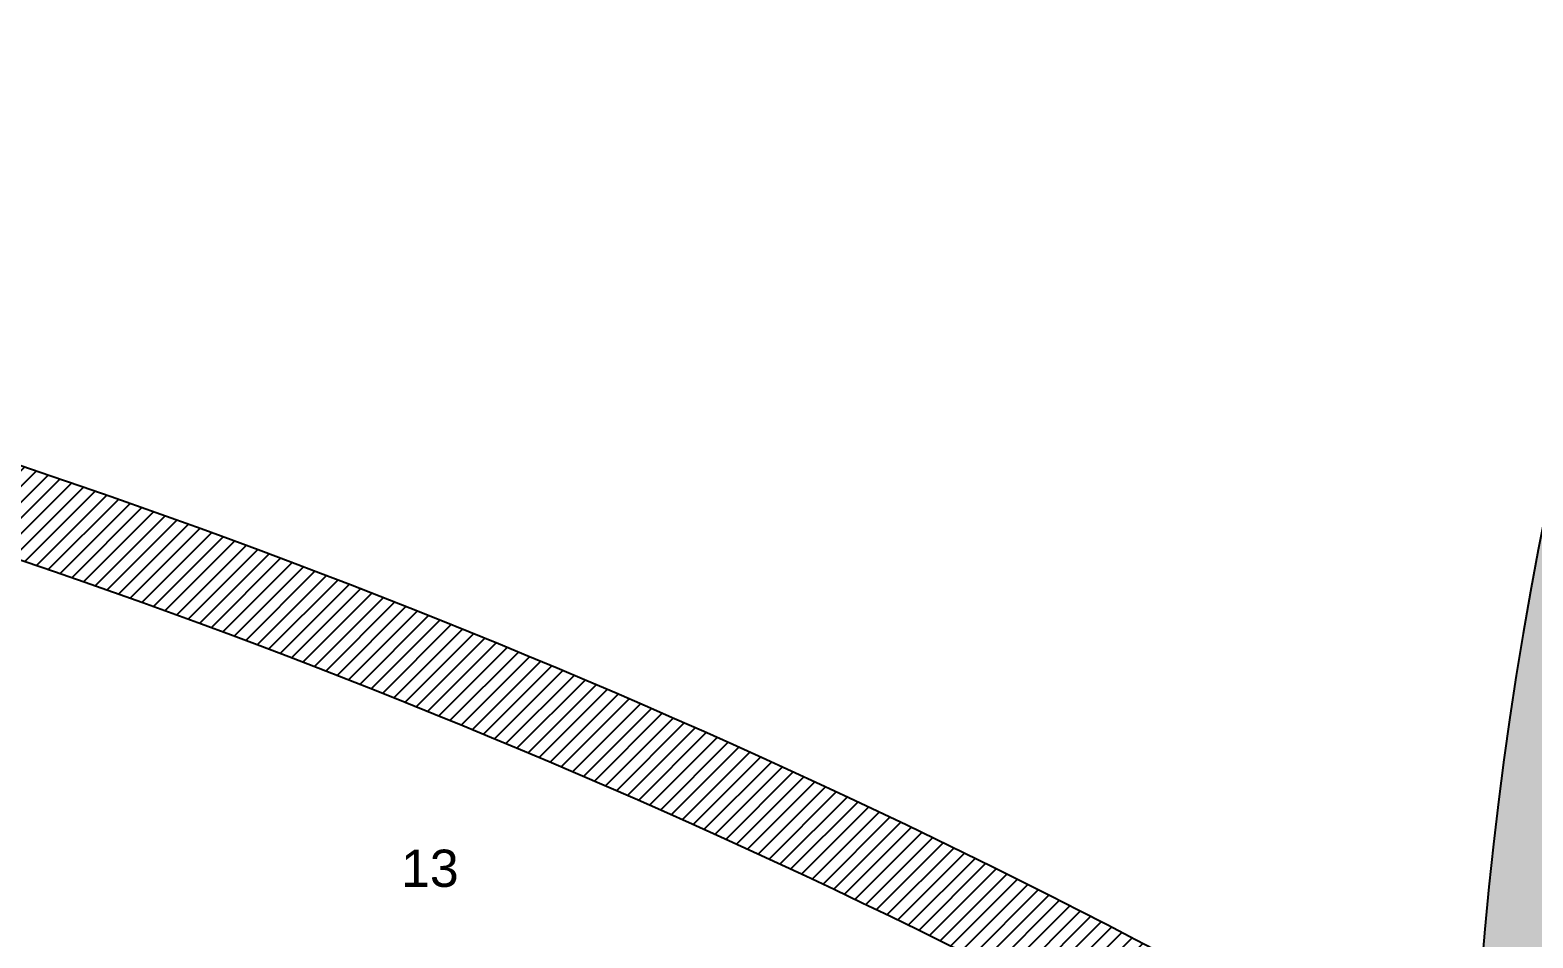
# Model space of a CAD drawing. Header units: millimetres. Extents: x 45 to 25350, y 77 to 5059.
# Drawn here: x 22516 to 23021, y 4331 to 4636 of the extents above; entities that cross this region are included whole.
import ezdxf
from ezdxf.enums import TextEntityAlignment as Align

# ---------------------------------------------------------------- set-up
doc = ezdxf.new("R2010")
doc.units = ezdxf.units.MM
doc.header["$LTSCALE"] = 5
for name, color, linetype in [('200-EquipID-2d', 7, 'Continuous'), ('a_p5', 5, 'Continuous'), ('str_SNL_hatch', 1, 'Continuous')]:
    doc.layers.add(name, color=color, linetype=linetype)
doc.styles.add('ARIAL', font='ARIALUNI.TTF', dxfattribs={"height": 1})
doc.styles.add('ROMANS', font='micross.ttf')

# ---------------------------------------------------------------- blocks, each defined once
blk = doc.blocks.new('attrib')
at = {"layer": '200-EquipID-2d', "style": 'ARIAL'}
blk.add_attdef('POS', text='', height=2.5, dxfattribs=at).set_placement((0, 0, -1), align=Align.MIDDLE)
at = {"layer": '200-EquipID-2d', "style": 'ROMANS', "flags": 1}
for tag, p in [('ZONA', (0, -4.91, -2)), ('EQUIPMENTDATA', (0, -7.89, -2)), ('LONGDESCR', (0, -11.3, -2)), ('EQUIPMENTCONN', (0, -14.71, -2)), ('ACCESSORYDATA', (0, -18.55, -2)), ('ACCESSORYCONN', (0, -21.86, -2))]:
    blk.add_attdef(tag, text='', height=2.5, dxfattribs=at).set_placement(p, align=Align.CENTER)

msp = doc.modelspace()

# ---------------------------------------------------------------- hatches: boundary and pattern name
at = {"ltscale": 0.5}
h = msp.add_hatch(dxfattribs=at)
h.set_pattern_fill('ANSI31', color=251, scale=30)
h.set_pattern_definition([(45, (24280.266, 18410.9967), (-2.6516504, 2.6516504), [])])
h.paths.add_polyline_path([(21763.42, 4094.47), (22023.38, 4098.96), (22023.02, 4119.96), (21730.1, 4114.9), (21721.79, 4595.08, -0.130845), (22999.27, 4233.91, -0.490921), (22999.35, 4233.95, -0.006684), (23000.2, 4268.19, 0.132238), (21691.26, 4625.37), (21711.96, 3429.14), (22159.11, 3170.98), (22174.11, 3196.96), (22030.23, 3280.02), (22097.77, 3397), (22270.98, 3297), (22270.99, 3297.02), (22281.98, 3316.05), (22090.58, 3426.55), (22020.06, 3425.33), (21775.09, 3421.1, -0.000011), (21771.02, 3655.54), (22030.98, 3660.03), (22030.62, 3681.03), (21770.66, 3676.54, -0.000019)])
at = {"layer": 'str_SNL_hatch'}
h = msp.add_hatch(dxfattribs=at)
h.set_pattern_fill('ANSI33', color=256, scale=100, style=0)
h.set_pattern_definition([(45, (22999.266, 3464.333), (-17.67767, 17.67767), []), (45, (23016.944, 3464.333), (-17.67767, 17.67767), [12.5, -6.25])])
edge = h.paths.add_edge_path()
edge.add_line((25300.49, 3475.08), (25300.49, 3495.22))
edge.add_arc((24280.27, 4219.21), 1251, 323.89376, 324.63926, ccw=False)
edge.add_line((25290.98, 3482.01), (25300.49, 3475.08))
edge = h.paths.add_edge_path()
edge.add_line((23352.25, 5058.13), (23312.19, 5058.13))
edge.add_arc((24280.27, 4219.21), 1281, 139.08814, 199.93521)
edge.add_line((23076.02, 3782.44), (23104.23, 3792.67))
edge.add_arc((24280.27, 4219.21), 1251, 137.88644, 199.93521, ccw=False)
edge = h.paths.add_edge_path()
edge.add_line((25248.34, 5058.13), (25208.28, 5058.13))
edge.add_arc((24280.27, 4219.21), 1251, 35.36074, 42.11356, ccw=False)
edge.add_line((25300.49, 4943.19), (25300.49, 4993.87))
edge.add_arc((24280.27, 4219.21), 1281, 37.20988, 40.91186)

# ---------------------------------------------------------------- linework, layer by layer
at = {"ltscale": 0.5}
for radius, start, end in [(2609.92, 59.67084, 89.80281), (2579.92, 59.30231, 89.12249)]:
    msp.add_arc((21682.28, 2015.46), radius, start, end, dxfattribs=at)
at = {"layer": 'a_p5', "ltscale": 2}
msp.add_arc((24280.27, 4219.21), 1281, 139.08814, 179.99981, dxfattribs=at)

# ---------------------------------------------------------------- block references
at = {"layer": '200-EquipID-2d'}
ref = msp.add_blockref('attrib', (22649.99, 4354.65), dxfattribs=dict(at, xscale=5, yscale=5, zscale=5))
ref.add_attrib('POS', '13', dxfattribs={"color": 4, "height": 12.5, "style": 'ARIAL'}).set_placement((22649.99, 4354.65, -5), align=Align.MIDDLE)

doc.saveas('drawing.dxf')
